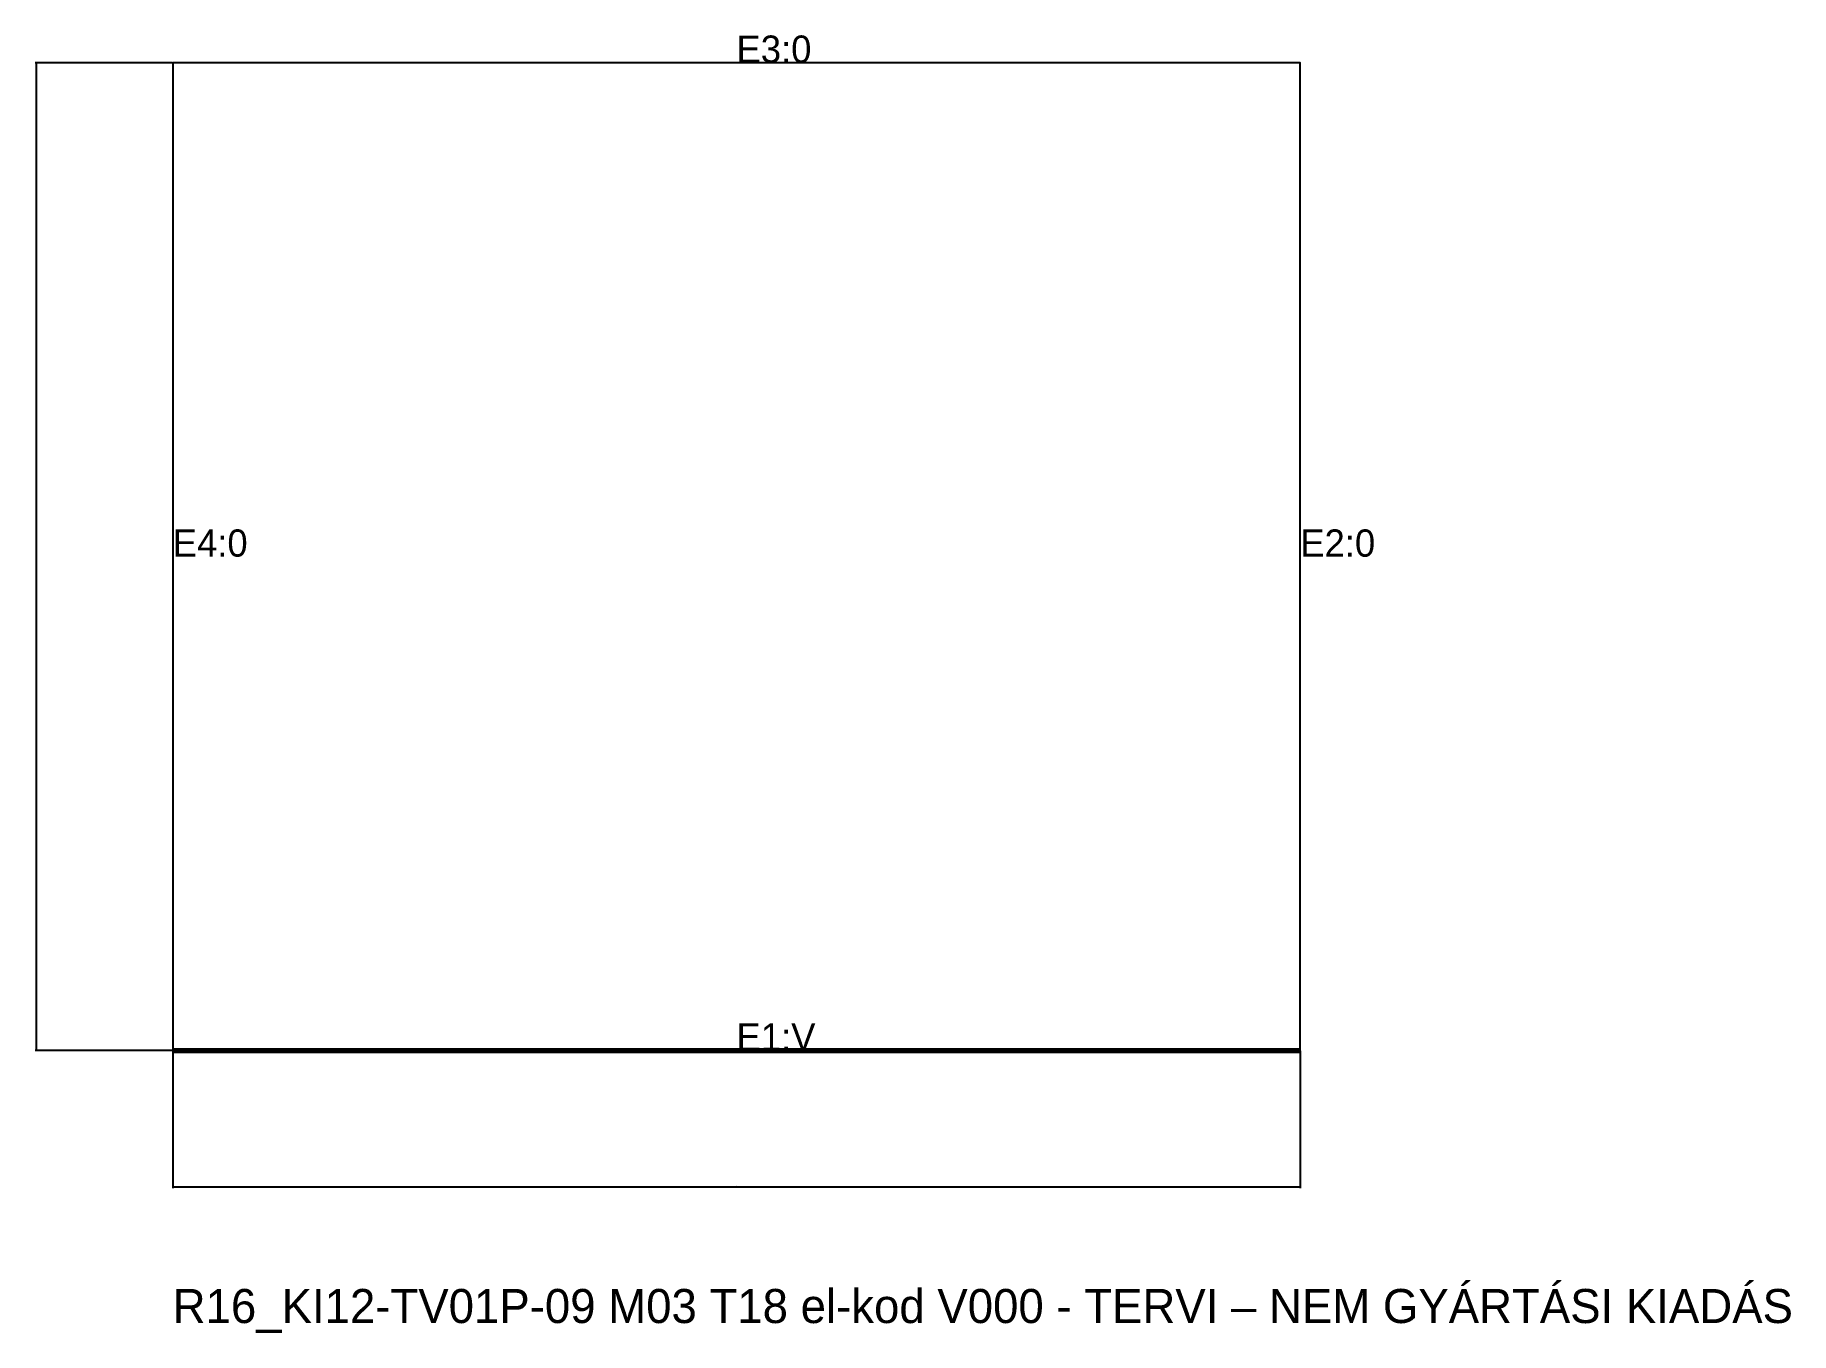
# Model space of a CAD drawing. Header units: millimetres. Extents: x -40 to 475, y -83 to 298.
import ezdxf

# ---------------------------------------------------------------- set-up
doc = ezdxf.new("R2010")
doc.units = ezdxf.units.MM
for name, color, linetype in [('ELZARAS', 1, 'Continuous'), ('KONTUR', 7, 'Continuous'), ('MERET', 8, 'Continuous'), ('SZOVEG', 7, 'Continuous')]:
    doc.layers.add(name, color=color, linetype=linetype)
doc.styles.add('OpenSansCondensed-Light', font='OpenSansCondensed-Light.ttf')
doc.dimstyles.new('EZDXF', dxfattribs={"dimtxt": 0.25, "dimasz": 0.175, "dimexe": 0.375, "dimexo": 0.125, "dimgap": 0.1, "dimtad": 1, "dimlfac": 100, "dimzin": 12, "dimdsep": 46, "dimtxsty": 'OpenSansCondensed-Light', "dimblk": 'ARCHTICK', "dimcen": 2.5, "dimazin": 3, "dimtfac": 0.5, "dimtmove": 2, "dimatfit": 3})

# ---------------------------------------------------------------- blocks, each defined once
blk = doc.blocks.new('_ARCHTICK')
at = {"color": 0, "linetype": 'BYBLOCK', "const_width": 0.15}
blk.add_lwpolyline([(-0.5, -0.5), (0.5, 0.5)], dxfattribs=at)

msp = doc.modelspace()

# ---------------------------------------------------------------- linework, layer by layer
at = {"layer": 'ELZARAS', "lineweight": 70}
msp.add_line((0, 0), (331, 0), dxfattribs=at)
at = {"layer": 'KONTUR'}
msp.add_lwpolyline([(0, 0), (331, 0), (331, 290), (0, 290)], close=True, dxfattribs=at)

# ---------------------------------------------------------------- texts
at = {"layer": 'SZOVEG'}
for s, height, p in [('E3:0', 8, (165.5, 290)), ('E4:0', 8, (0, 145)), ('E2:0', 8, (331, 145)), ('E1:V', 8, (165.5, 0)), ('R16_KI12-TV01P-09 M03 T18 el-kod V000 - TERVI – NEM GYÁRTÁSI KIADÁS', 10, (0, -80))]:
    msp.add_text(s, height=height, dxfattribs=at).set_placement(p)

# ---------------------------------------------------------------- dimensions: what is measured, and where the dimension line sits
at = {"layer": 'MERET'}
msp.add_linear_dim(base=(-40, 0), p1=(0, 0), p2=(0, 290), angle=90, dimstyle='EZDXF', dxfattribs=at).render()
msp.add_linear_dim(base=(0, -40), p1=(0, 0), p2=(331, 0), dimstyle='EZDXF', dxfattribs=at).render()

doc.saveas('drawing.dxf')
